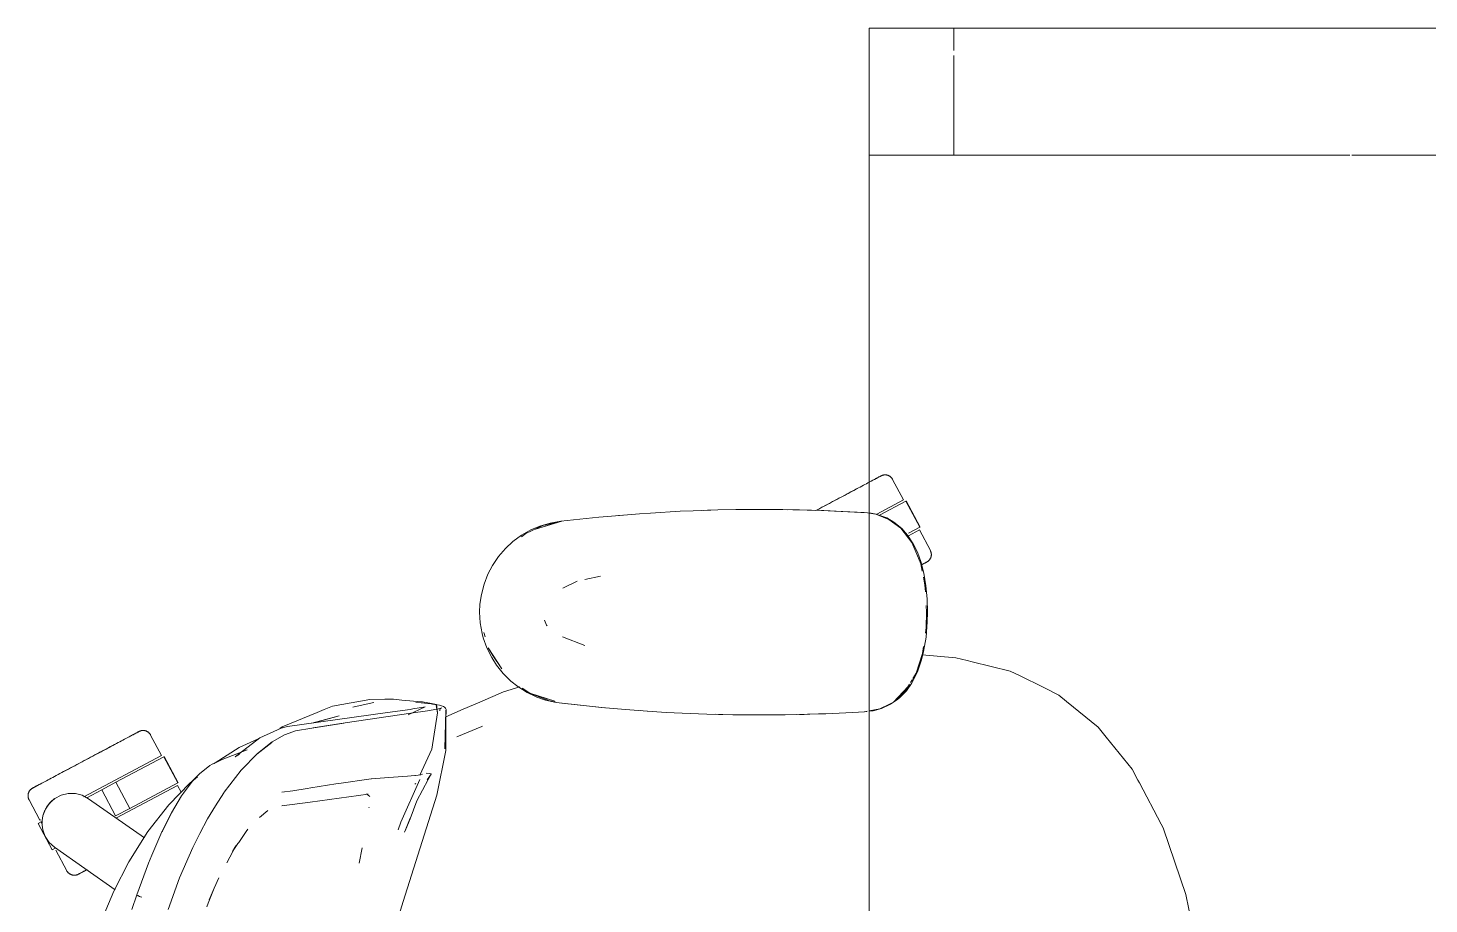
# Model space of a CAD drawing. Header units: millimetres. Extents: x 155927 to 317870, y -36033 to 97293.
# Drawn here: x 217498 to 218159, y 10570 to 10983 of the extents above; entities that cross this region are included whole.
import ezdxf

# ---------------------------------------------------------------- set-up
doc = ezdxf.new("R2010")
doc.units = ezdxf.units.MM
doc.header["$MEASUREMENT"] = 0
doc.layers.add('G-IMPT', color=8, linetype='CONTINUOUS', lineweight=9)
doc.layers.add('I-FURN', color=8, linetype='CONTINUOUS', lineweight=9)

msp = doc.modelspace()

# ---------------------------------------------------------------- linework, layer by layer
at = {"layer": 'G-IMPT'}
for p, q in [((217749.92, 10750.12), (217737.46, 10746.29)), ((217740.95, 10748.08), (217749.36, 10749.99)), ((217749.41, 10750.12), (217744.37, 10749.23)), ((217749.92, 10750.12), (217746.61, 10749.21)), ((217767.34, 10752.03), (217749.41, 10750.12)), ((217771.47, 10752.37), (217767.34, 10752.03)), ((217786.52, 10753.62), (217771.47, 10752.37)), ((217778.34, 10752.97), (217776.66, 10752.8)), ((217786.52, 10753.62), (217791.61, 10753.95)), ((217791.61, 10753.95), (217805.75, 10754.76)), ((217811.77, 10755.01), (217805.75, 10754.76)), ((217811.77, 10755.01), (217823.53, 10755.4)), ((217816.66, 10755.15), (217818.59, 10755.26)), ((217818.59, 10755.26), (217820.09, 10755.28)), ((217831.95, 10755.57), (217823.53, 10755.4)), ((217831.95, 10755.57), (217842.75, 10755.65)), ((217831.95, 10755.57), (217852.14, 10755.61)), ((217831.95, 10755.57), (217861.97, 10755.45)), ((217861.97, 10755.45), (217842.75, 10755.65)), ((217852.14, 10755.61), (217861.97, 10755.45)), ((217852.14, 10755.61), (217873.53, 10755.11)), ((217852.14, 10755.61), (217872.32, 10755.15)), ((217852.14, 10755.57), (217854.17, 10755.59)), ((217854.17, 10755.59), (217856.38, 10755.51)), ((217861.97, 10755.45), (217873.53, 10755.11)), ((217873.53, 10755.11), (217872.32, 10755.15)), ((217872.32, 10755.15), (217894.11, 10754.06)), ((217872.32, 10755.15), (217892.5, 10754.17)), ((217873.53, 10755.11), (217894.11, 10754.06)), ((217894.11, 10754.06), (217892.5, 10754.17)), ((217894.11, 10754.06), (217895.75, 10753.81)), ((217897.97, 10753.34), (217894.8, 10753.82)), ((217898.15, 10753.36), (217895.75, 10753.81)), ((217897.97, 10753.34), (217904.17, 10750.93)), ((217898.15, 10753.36), (217899.49, 10752.99)), ((217903.14, 10751.6), (217899.49, 10752.99)), ((217903.14, 10751.6), (217906.57, 10749.64)), ((217904.17, 10750.93), (217909.79, 10746.76)), ((217906.57, 10749.64), (217910.31, 10746.57)), ((217726.74, 10740.44), (217730.82, 10743.44)), ((217730.78, 10742.75), (217732.89, 10744.34)), ((217735.27, 10745.95), (217730.82, 10743.44)), ((217740.95, 10748.08), (217732.89, 10744.34)), ((217735.27, 10745.95), (217739.5, 10747.76)), ((217737.46, 10746.29), (217746.61, 10749.21)), ((217739.5, 10747.76), (217744.37, 10749.23)), ((217909.79, 10746.76), (217915.01, 10739.97)), ((217912.98, 10743.53), (217910.31, 10746.57)), ((217915.63, 10739.48), (217912.98, 10743.53)), ((217719.98, 10733.44), (217723.3, 10737.28)), ((217726.74, 10740.44), (217723.3, 10737.28)), ((217915.01, 10739.97), (217916.85, 10735.58)), ((217915.63, 10739.48), (217917.62, 10735.41)), ((217717.15, 10729.27), (217719.98, 10733.44)), ((217919.18, 10729.96), (217916.85, 10735.58)), ((217919.2, 10731.07), (217917.62, 10735.41)), ((217919.18, 10729.96), (217919.89, 10726.49)), ((217919.2, 10731.07), (217920.63, 10725.59)), ((217714.96, 10725.11), (217713.13, 10720.4)), ((217717.15, 10729.27), (217714.96, 10725.11)), ((217768.13, 10724.15), (217760.69, 10722.58)), ((217920.45, 10723.75), (217921.22, 10720)), ((217921.63, 10719.66), (217920.63, 10725.59)), ((217711.87, 10715.53), (217713.13, 10720.4)), ((217750.29, 10718.55), (217757.08, 10721.82)), ((217921.22, 10720), (217921.41, 10716.79)), ((217921.63, 10719.66), (217922.2, 10713.51)), ((217711.05, 10707.17), (217711.22, 10711.02)), ((217711.87, 10715.53), (217711.22, 10711.02)), ((217921.81, 10710.28), (217922, 10707.17)), ((217922.38, 10707.17), (217922.2, 10713.51)), ((217711.05, 10707.17), (217711.34, 10702.13)), ((217741.66, 10703.34), (217742.68, 10701.12)), ((217921.77, 10700.01), (217922, 10707.17)), ((217922.29, 10702.66), (217922.38, 10707.17)), ((217711.34, 10702.13), (217712.22, 10697.18)), ((217712.22, 10697.18), (217712.79, 10695.05)), ((217713.59, 10695.49), (217712.97, 10697.52)), ((217742.68, 10701.12), (217742.97, 10700.67)), ((217921.77, 10700.01), (217921.38, 10697.22)), ((217922.29, 10702.66), (217921.71, 10695.35)), ((217714.5, 10690.28), (217712.79, 10695.05)), ((217714.5, 10690.28), (217716.74, 10685.77)), ((217715.14, 10690.38), (217717.31, 10686.7)), ((217715.14, 10690.38), (217721.47, 10680.43)), ((217760.63, 10691.45), (217750.2, 10695.6)), ((217920.51, 10691.04), (217920.04, 10687.75)), ((217920.59, 10688.59), (217921.71, 10695.35)), ((217716.74, 10685.77), (217719, 10682.22)), ((217717.31, 10686.7), (217721.47, 10680.43)), ((217920.04, 10687.75), (217917.01, 10678.35)), ((217919.62, 10684.66), (217917.88, 10679.57)), ((217919.62, 10684.66), (217920.59, 10688.59)), ((217919.91, 10687.13), (217935.79, 10685.68)), ((217935.79, 10685.68), (217941.08, 10684.38)), ((217943.45, 10683.8), (217941.08, 10684.38)), ((217961.39, 10679.4), (217943.45, 10683.8)), ((217722.19, 10678.25), (217719, 10682.22)), ((217722.19, 10678.25), (217725.8, 10674.7)), ((217917.01, 10678.35), (217915.55, 10675.9)), ((217917.88, 10679.57), (217915.67, 10674.94)), ((217965.76, 10677.25), (217961.39, 10679.4)), ((217965.76, 10677.25), (217977.22, 10671.61)), ((217722.27, 10669.63), (217730.09, 10671.89)), ((217725.8, 10674.7), (217729.11, 10672.08)), ((217733.43, 10669.35), (217729.11, 10672.08)), ((217734.75, 10668.95), (217731.18, 10671.38)), ((217913.25, 10672.14), (217906.34, 10664.75)), ((217911.83, 10670.52), (217908.75, 10666.98)), ((217913.25, 10672.14), (217911.97, 10670.67)), ((217913.94, 10673.21), (217912.05, 10670.05)), ((217912.42, 10670.11), (217914.87, 10673.56)), ((217915.27, 10675.43), (217914.41, 10673.99)), ((217915.67, 10674.94), (217914.87, 10673.56)), ((217984.39, 10668.08), (217977.22, 10671.61)), ((217659.28, 10666.05), (217641.59, 10662.81)), ((217661.15, 10664.64), (217651.84, 10662.59)), ((217659.28, 10666.05), (217666.25, 10666.07)), ((217670.42, 10666.07), (217666.25, 10666.07)), ((217674.38, 10665.73), (217670.42, 10666.07)), ((217674.38, 10665.73), (217683.7, 10664.93)), ((217683.53, 10664.41), (217680.94, 10664.62)), ((217683.53, 10664.41), (217688.22, 10663.89)), ((217683.7, 10664.93), (217684.17, 10664.89)), ((217688.42, 10664.08), (217684.17, 10664.89)), ((217688.83, 10663.82), (217688.22, 10663.89)), ((217688.42, 10664.08), (217690.74, 10663.63)), ((217688.83, 10663.82), (217692.11, 10663.28)), ((217691.13, 10659.68), (217690.74, 10663.63)), ((217711.15, 10664.78), (217703.31, 10661.36)), ((217722.27, 10669.63), (217711.15, 10664.78)), ((217733.43, 10669.35), (217738.01, 10667.16)), ((217734.75, 10668.95), (217737.46, 10668.05)), ((217734.75, 10668.95), (217746.61, 10665.14)), ((217743.98, 10665.35), (217735.79, 10668.55)), ((217737.46, 10668.05), (217746.61, 10665.14)), ((217738.01, 10667.16), (217742.15, 10665.71)), ((217747.11, 10664.55), (217742.15, 10665.71)), ((217747.03, 10664.77), (217743.98, 10665.35)), ((217747.11, 10664.55), (217770.06, 10662.1)), ((217747.11, 10664.55), (217749.92, 10664.22)), ((217747.11, 10664.55), (217768.54, 10662.2)), ((217770.06, 10662.1), (217749.92, 10664.22)), ((217904.11, 10663.64), (217899.85, 10661.54)), ((217905.01, 10663.72), (217900.69, 10661.74)), ((217904.11, 10663.64), (217906.34, 10664.75)), ((217905.01, 10663.72), (217908.23, 10665.93)), ((217912.05, 10670.05), (217906.34, 10664.75)), ((217906.34, 10664.75), (217908.75, 10666.98)), ((217909.56, 10667.06), (217908.23, 10665.93)), ((217909.56, 10667.06), (217912.42, 10670.11)), ((217988.04, 10665.11), (217984.39, 10668.08)), ((217988.04, 10665.11), (218002.99, 10652.94)), ((217617.91, 10653.03), (217634.36, 10659.82)), ((217667.56, 10659.86), (217620.35, 10653.19)), ((217644.77, 10658.31), (217631.82, 10654.81)), ((217644.77, 10658.31), (217632.88, 10654.96)), ((217634.36, 10659.82), (217637.73, 10661.21)), ((217641.59, 10662.81), (217637.73, 10661.21)), ((217647.65, 10654.92), (217678.53, 10659.47)), ((217651.84, 10662.59), (217651.27, 10662.44)), ((217667.56, 10659.86), (217678.22, 10661.3)), ((217677.39, 10658.68), (217685.41, 10662.49)), ((217679.52, 10661.52), (217678.22, 10661.3)), ((217678.53, 10659.47), (217686.38, 10660.59)), ((217684.54, 10662.35), (217679.52, 10661.52)), ((217685.41, 10662.49), (217684.54, 10662.35)), ((217692.65, 10661.69), (217686.38, 10660.59)), ((217688.48, 10642.59), (217691.19, 10659.64)), ((217690.51, 10663.22), (217691.13, 10659.68)), ((217690.51, 10663.22), (217691.19, 10659.64)), ((217692.03, 10661.52), (217693.12, 10662.08)), ((217692.03, 10661.52), (217692.65, 10661.69)), ((217692.11, 10663.28), (217693.97, 10662.73)), ((217692.3, 10661.15), (217692.22, 10660.65)), ((217692.3, 10661.15), (217692.62, 10661.69)), ((217692.62, 10661.69), (217693.12, 10662.08)), ((217694.51, 10662.41), (217693.97, 10662.73)), ((217694.51, 10662.41), (217694.89, 10661.92)), ((217694.67, 10642.78), (217695.25, 10661.22)), ((217694.67, 10642.78), (217695.15, 10660.76)), ((217695.28, 10661.34), (217694.89, 10661.92)), ((217695.28, 10661.34), (217695.09, 10660.48)), ((217695.09, 10660.48), (217695.11, 10660.59)), ((217695.11, 10641.89), (217695.15, 10660.76)), ((217695.15, 10660.76), (217695.11, 10660.59)), ((217703.31, 10661.36), (217695.14, 10657.79)), ((217695.25, 10661.22), (217695.15, 10660.76)), ((217768.54, 10662.2), (217779.94, 10661.22)), ((217790.23, 10660.49), (217779.94, 10661.22)), ((217788.19, 10660.62), (217786.77, 10660.76)), ((217788.19, 10660.62), (217790.09, 10660.53)), ((217790.23, 10660.49), (217799.1, 10659.93)), ((217810.41, 10659.39), (217799.1, 10659.93)), ((217810.41, 10659.39), (217818.28, 10659.09)), ((217830.59, 10658.8), (217818.28, 10659.09)), ((217822.16, 10659.01), (217823.81, 10658.93)), ((217823.81, 10658.93), (217825.89, 10658.93)), ((217830.59, 10658.8), (217836.06, 10658.73)), ((217850.78, 10658.72), (217836.06, 10658.73)), ((217855.29, 10658.77), (217850.78, 10658.72)), ((217855.29, 10658.77), (217870.96, 10659.15)), ((217862.01, 10658.95), (217864.23, 10658.95)), ((217866.91, 10659.06), (217864.23, 10658.95)), ((217870.96, 10659.15), (217874.5, 10659.27)), ((217887.06, 10659.89), (217874.5, 10659.27)), ((217887.06, 10659.89), (217892.73, 10660.17)), ((217893.98, 10660.45), (217892.5, 10660.17)), ((217892.73, 10660.17), (217893.98, 10660.33)), ((217899.85, 10661.54), (217894.8, 10660.6)), ((217894.8, 10660.43), (217896.73, 10660.67)), ((217896.73, 10660.67), (217900.69, 10661.74)), ((217607.41, 10647.91), (217613.99, 10650.97)), ((217613.99, 10650.97), (217617.35, 10652.54)), ((217616.74, 10652.26), (217617.91, 10653.03)), ((217620.35, 10653.19), (217617.35, 10652.54)), ((217619.42, 10649.47), (217624.21, 10651.22)), ((217624.21, 10651.22), (217631.89, 10652.53)), ((217647.05, 10654.82), (217631.89, 10652.53)), ((217647.65, 10654.92), (217632.46, 10652.59)), ((217647.05, 10654.82), (217632.46, 10652.59)), ((217700.25, 10648.33), (217712.11, 10653.25)), ((217712.37, 10653.35), (217712.11, 10653.25)), ((218002.99, 10652.94), (218006.75, 10648.27)), ((217595.76, 10638.99), (217607.41, 10647.91)), ((217597.65, 10643.28), (217606.28, 10647.26)), ((217612.94, 10645.64), (217605.99, 10640.25)), ((217606.2, 10640.55), (217613.17, 10645.97)), ((217612.94, 10645.64), (217609.56, 10643.05)), ((217613.17, 10645.97), (217619, 10649.26)), ((217619.42, 10649.47), (217619, 10649.26)), ((218018.96, 10633.14), (218006.75, 10648.27)), ((217586.2, 10636.16), (217597.65, 10643.28)), ((217587.28, 10636.64), (217589.51, 10637.72)), ((217601.42, 10642.23), (217589.51, 10637.72)), ((217595.76, 10638.99), (217597.71, 10640.11)), ((217606.2, 10640.55), (217598.47, 10632.65)), ((217605.99, 10640.25), (217609.56, 10643.05)), ((217688.48, 10642.59), (217682.89, 10630.3)), ((217690.91, 10620.94), (217695.11, 10641.89)), ((217575.95, 10627.97), (217578.85, 10630.99)), ((217583.71, 10634.86), (217578.85, 10630.99)), ((217584.85, 10635.47), (217583.71, 10634.86)), ((217584.85, 10635.47), (217587.28, 10636.64)), ((217586.2, 10636.16), (217585.44, 10635.66)), ((217598.47, 10632.65), (217590.44, 10622.21)), ((217684.14, 10630.75), (217683.36, 10630.47)), ((217685.87, 10631.23), (217687.4, 10631.06)), ((217688.12, 10630.79), (217686.28, 10628.08)), ((217688.12, 10630.79), (217686.77, 10628.33)), ((217687.4, 10631.06), (217688.09, 10630.91)), ((217688.09, 10630.91), (217688.12, 10630.79)), ((217688.12, 10630.79), (217688.15, 10630.62)), ((218018.96, 10633.14), (218021.67, 10628.01)), ((217574.28, 10626.55), (217564.32, 10616.25)), ((217575.95, 10627.97), (217571.24, 10621.84)), ((217577.95, 10629.55), (217574.28, 10626.55)), ((217622.86, 10622.96), (217629.69, 10624.03)), ((217629.69, 10624.03), (217631.35, 10624.29)), ((217643.13, 10626.15), (217631.35, 10624.29)), ((217644.68, 10626.4), (217643.13, 10626.15)), ((217659.89, 10628.61), (217644.68, 10626.4)), ((217659.89, 10628.61), (217659.97, 10628.62)), ((217659.97, 10628.62), (217668.22, 10629.24)), ((217677.06, 10629.87), (217668.22, 10629.24)), ((217673.94, 10608.12), (217682.86, 10628.27)), ((217677.06, 10629.87), (217680.47, 10630.12)), ((217680.84, 10630.17), (217680.47, 10630.12)), ((217680.48, 10626.1), (217680.92, 10626.37)), ((217680.84, 10630.17), (217683.3, 10630.45)), ((217681.49, 10618.22), (217686.77, 10628.33)), ((217683.3, 10630.45), (217683.36, 10630.47)), ((218022.39, 10626.63), (218021.67, 10628.01)), ((218022.39, 10626.63), (218032.69, 10607.12)), ((217565.64, 10612.55), (217570.37, 10620.55)), ((217571.24, 10621.84), (217570.37, 10620.55)), ((217586.39, 10615.86), (217590.28, 10621.96)), ((217590.44, 10622.21), (217590.28, 10621.96)), ((217631.05, 10617.61), (217617.69, 10615.83)), ((217622.86, 10622.96), (217617.78, 10622.22)), ((217631.05, 10617.61), (217658.38, 10621.35)), ((217659.23, 10620.23), (217657.67, 10621.47)), ((217657.88, 10621.44), (217658.12, 10621.39)), ((217658.38, 10621.35), (217658.12, 10621.39)), ((217674.92, 10570.7), (217690.91, 10620.94)), ((217681.49, 10618.22), (217678.23, 10609.75)), ((217554.52, 10603.65), (217564.32, 10616.25)), ((217561.11, 10603.5), (217565.64, 10612.55)), ((217561.11, 10603.5), (217565.33, 10611.95)), ((217561.33, 10603.94), (217565.64, 10612.55)), ((217565.64, 10612.55), (217565.33, 10611.95)), ((217586.39, 10615.86), (217582.63, 10609.63)), ((217607.19, 10610.33), (217611.1, 10613.67)), ((217617.69, 10615.83), (217618.16, 10615.97)), ((217658.88, 10615.28), (217658.84, 10614.93)), ((217579.06, 10602.84), (217582.63, 10609.63)), ((217600.92, 10603.7), (217601.67, 10604.8)), ((217672.54, 10604.46), (217673.94, 10608.12)), ((217676.22, 10604.85), (217675.66, 10603.44)), ((217678.24, 10609.96), (217676.06, 10604.46)), ((217676.22, 10604.85), (217678.24, 10609.96)), ((217678.23, 10609.75), (217676.22, 10604.85)), ((218032.69, 10607.12), (218033.57, 10605.46)), ((218041.72, 10581.38), (218033.57, 10605.46)), ((217554.52, 10603.65), (217545.54, 10589.36)), ((217561.11, 10603.5), (217556.34, 10592.54)), ((217561.33, 10603.94), (217561.11, 10603.5)), ((217579.06, 10602.84), (217575.67, 10596.11)), ((217594.47, 10594.23), (217597.03, 10597.99)), ((217597.03, 10597.99), (217597.42, 10598.56)), ((217597.42, 10598.56), (217600.92, 10603.7)), ((217556.34, 10592.54), (217554.86, 10588.86)), ((217569.49, 10581.89), (217575.67, 10596.11)), ((217591.79, 10588.9), (217595.98, 10597)), ((217594.47, 10594.23), (217595.98, 10597)), ((217654.2, 10588.81), (217655.61, 10596.06)), ((217545.54, 10589.36), (217538.45, 10575.58)), ((217554.86, 10588.86), (217549.29, 10573.9)), ((217569.49, 10581.89), (217564.03, 10567.01)), ((217587.92, 10581.86), (217585.72, 10577.01)), ((218041.72, 10581.38), (218044.23, 10573.94)), ((217530.93, 10557.61), (217538.45, 10575.58)), ((217549.33, 10573.9), (217546.92, 10566.96)), ((217549.29, 10573.9), (217549.32, 10573.76)), ((217549.32, 10573.76), (217549.33, 10573.9)), ((217549.32, 10573.76), (217549.73, 10573.5)), ((217549.32, 10573.76), (217549.34, 10573.72)), ((217549.73, 10573.5), (217549.34, 10573.72)), ((217550.56, 10573.11), (217549.73, 10573.5)), ((217549.91, 10573.39), (217549.73, 10573.5)), ((217550.56, 10573.11), (217549.91, 10573.39)), ((217550.56, 10573.11), (217551.61, 10572.69)), ((217550.56, 10573.11), (217551.02, 10572.91)), ((217551.61, 10572.69), (217551.02, 10572.91)), ((217585.72, 10577.01), (217583, 10569.93)), ((217585.72, 10577.01), (217583.41, 10571.56)), ((218047.1, 10560.12), (218044.23, 10573.94)), ((217582.33, 10568.2), (217583, 10569.93)), ((217674.92, 10570.7), (217665.74, 10540.72))]:
    msp.add_line(p, q, dxfattribs=at)
at = {"layer": 'I-FURN'}
for p, q in [((217894.8, 10982.71), (218694.8, 10982.71)), ((217934.8, 10982.71), (217894.8, 10982.71)), ((217894.8, 10982.71), (217894.8, 10922.71)), ((217894.8, 10922.71), (217894.8, 10982.71)), ((218694.8, 10982.71), (217894.8, 10982.71)), ((217894.8, 10982.71), (217894.8, 9382.71)), ((217894.8, 9382.71), (217894.8, 10982.71)), ((217894.8, 10982.71), (218694.8, 10982.71)), ((218654.8, 10982.71), (217934.8, 10982.71)), ((217934.8, 10982.71), (217934.8, 10972.13)), ((217934.8, 10982.71), (217934.8, 10972.13)), ((217934.8, 10969.81), (217934.8, 10922.71)), ((217934.8, 10969.81), (217934.8, 10922.71)), ((217894.8, 10922.71), (217934.8, 10922.71)), ((218121.66, 10922.71), (217894.8, 10922.71)), ((217934.8, 10922.71), (218121.66, 10922.71)), ((218122.61, 10922.71), (218654.8, 10922.71)), ((218329.8, 10922.71), (218122.61, 10922.71)), ((217896.65, 10769.43), (217896.1, 10769.13)), ((217896.35, 10769.27), (217896.89, 10769.56)), ((217897.16, 10769.7), (217896.65, 10769.43)), ((217896.89, 10769.56), (217897.39, 10769.82)), ((217897.65, 10769.96), (217897.16, 10769.7)), ((217897.39, 10769.82), (217897.86, 10770.07)), ((217898.09, 10770.2), (217897.65, 10769.96)), ((217897.86, 10770.07), (217898.29, 10770.3)), ((217898.5, 10770.41), (217898.09, 10770.2)), ((217898.29, 10770.3), (217898.68, 10770.51)), ((217898.88, 10770.61), (217898.5, 10770.41)), ((217898.68, 10770.51), (217899.03, 10770.7)), ((217899.21, 10770.79), (217898.88, 10770.61)), ((217899.03, 10770.7), (217899.35, 10770.87)), ((217899.51, 10770.95), (217899.21, 10770.79)), ((217899.35, 10770.87), (217899.63, 10771.01)), ((217899.77, 10771.09), (217899.51, 10770.95)), ((217899.63, 10771.01), (217899.87, 10771.14)), ((217899.99, 10771.2), (217899.77, 10771.09)), ((217899.87, 10771.14), (217900.07, 10771.25)), ((217900.17, 10771.3), (217899.99, 10771.2)), ((217900.07, 10771.25), (217900.24, 10771.34)), ((217900.31, 10771.37), (217900.17, 10771.3)), ((217900.24, 10771.34), (217900.36, 10771.4)), ((217900.41, 10771.43), (217900.31, 10771.37)), ((217900.36, 10771.4), (217900.44, 10771.44)), ((217900.47, 10771.46), (217900.41, 10771.43)), ((217900.44, 10771.44), (217900.48, 10771.47)), ((217900.49, 10771.47), (217900.47, 10771.46)), ((217900.48, 10771.47), (217900.49, 10771.47)), ((217900.49, 10771.47), (217900.63, 10771.54)), ((217900.63, 10771.54), (217900.78, 10771.61)), ((217900.78, 10771.61), (217900.93, 10771.67)), ((217900.93, 10771.67), (217901.08, 10771.72)), ((217901.08, 10771.72), (217901.23, 10771.77)), ((217901.23, 10771.77), (217901.39, 10771.82)), ((217901.39, 10771.82), (217901.54, 10771.85)), ((217901.54, 10771.85), (217901.7, 10771.88)), ((217901.7, 10771.88), (217901.86, 10771.91)), ((217901.86, 10771.91), (217902.02, 10771.92)), ((217902.02, 10771.92), (217902.18, 10771.94)), ((217902.18, 10771.94), (217902.34, 10771.94)), ((217902.34, 10771.94), (217902.5, 10771.94)), ((217902.5, 10771.94), (217902.67, 10771.93)), ((217902.67, 10771.93), (217902.83, 10771.92)), ((217902.83, 10771.92), (217902.99, 10771.89)), ((217902.99, 10771.89), (217903.15, 10771.87)), ((217903.15, 10771.87), (217903.3, 10771.83)), ((217903.3, 10771.83), (217903.46, 10771.79)), ((217903.46, 10771.79), (217903.61, 10771.75)), ((217903.61, 10771.75), (217903.77, 10771.69)), ((217903.77, 10771.69), (217903.92, 10771.64)), ((217903.92, 10771.64), (217904.06, 10771.57)), ((217904.06, 10771.57), (217904.21, 10771.5)), ((217904.21, 10771.5), (217904.35, 10771.43)), ((217904.35, 10771.43), (217904.49, 10771.34)), ((217904.49, 10771.34), (217904.63, 10771.26)), ((217904.63, 10771.26), (217904.76, 10771.16)), ((217904.76, 10771.16), (217904.89, 10771.07)), ((217904.89, 10771.07), (217905.01, 10770.96)), ((217905.01, 10770.96), (217905.13, 10770.86)), ((217905.13, 10770.86), (217905.25, 10770.74)), ((217905.25, 10770.74), (217905.36, 10770.63)), ((217905.36, 10770.63), (217905.46, 10770.51)), ((217905.46, 10770.51), (217905.56, 10770.38)), ((217905.56, 10770.38), (217905.66, 10770.25)), ((217905.66, 10770.25), (217905.75, 10770.12)), ((217905.75, 10770.12), (217905.84, 10769.98)), ((217905.84, 10769.98), (217905.92, 10769.84)), ((217905.92, 10769.84), (217905.94, 10769.8)), ((217911.09, 10760.12), (217905.94, 10769.8)), ((217884.46, 10762.95), (217883.51, 10762.44)), ((217883.95, 10762.68), (217884.89, 10763.17)), ((217885.39, 10763.44), (217884.46, 10762.95)), ((217884.89, 10763.17), (217885.81, 10763.67)), ((217886.3, 10763.93), (217885.39, 10763.44)), ((217885.81, 10763.67), (217886.72, 10764.15)), ((217887.2, 10764.4), (217886.3, 10763.93)), ((217886.72, 10764.15), (217887.6, 10764.62)), ((217888.07, 10764.87), (217887.2, 10764.4)), ((217887.6, 10764.62), (217888.47, 10765.08)), ((217888.93, 10765.32), (217888.07, 10764.87)), ((217888.47, 10765.08), (217889.32, 10765.53)), ((217889.77, 10765.77), (217888.93, 10765.32)), ((217890.58, 10766.2), (217889.77, 10765.77)), ((217891.37, 10766.62), (217890.58, 10766.2)), ((217892.13, 10767.02), (217891.37, 10766.62)), ((217892.86, 10767.42), (217892.13, 10767.02)), ((217893.57, 10767.79), (217892.86, 10767.42)), ((217894.25, 10768.15), (217893.57, 10767.79)), ((217894.9, 10768.5), (217894.25, 10768.15)), ((217895.51, 10768.82), (217894.9, 10768.5)), ((217896.1, 10769.13), (217895.51, 10768.82)), ((217895.78, 10768.97), (217896.35, 10769.27)), ((217871.61, 10756.12), (217870.62, 10755.59)), ((217871.08, 10755.83), (217872.07, 10756.36)), ((217872.61, 10756.65), (217871.61, 10756.12)), ((217872.07, 10756.36), (217873.07, 10756.89)), ((217873.61, 10757.18), (217872.61, 10756.65)), ((217873.07, 10756.89), (217874.07, 10757.42)), ((217874.62, 10757.71), (217873.61, 10757.18)), ((217874.07, 10757.42), (217875.08, 10757.96)), ((217875.62, 10758.25), (217874.62, 10757.71)), ((217875.08, 10757.96), (217876.08, 10758.49)), ((217876.63, 10758.78), (217875.62, 10758.25)), ((217876.08, 10758.49), (217877.09, 10759.03)), ((217877.63, 10759.31), (217876.63, 10758.78)), ((217877.09, 10759.03), (217878.09, 10759.56)), ((217878.63, 10759.85), (217877.63, 10759.31)), ((217878.09, 10759.56), (217879.09, 10760.09)), ((217879.62, 10760.37), (217878.63, 10759.85)), ((217879.09, 10760.09), (217880.08, 10760.62)), ((217880.61, 10760.9), (217879.62, 10760.37)), ((217880.08, 10760.62), (217881.06, 10761.14)), ((217881.59, 10761.42), (217880.61, 10760.9)), ((217881.06, 10761.14), (217882.04, 10761.66)), ((217882.56, 10761.94), (217881.59, 10761.42)), ((217882.04, 10761.66), (217883, 10762.17)), ((217883.51, 10762.44), (217882.56, 10761.94)), ((217883, 10762.17), (217883.95, 10762.68)), ((217911.09, 10760.12), (217898.42, 10753.38)), ((217899.7, 10752.93), (217912.21, 10759.58)), ((217912.21, 10759.58), (217918.78, 10747.22)), ((217918.95, 10747.31), (217912.38, 10759.67)), ((217870.62, 10755.59), (217869.64, 10755.07)), ((217870.09, 10755.31), (217871.08, 10755.83)), ((217918.6, 10745.99), (217913.41, 10743.23)), ((217918.78, 10747.22), (217913.49, 10744.41)), ((217923.75, 10736.3), (217918.6, 10745.99)), ((217923.75, 10736.3), (217923.82, 10736.16)), ((217919.45, 10729.45), (217919.88, 10729.68)), ((217920.1, 10729.8), (217919.69, 10729.58)), ((217919.88, 10729.68), (217920.27, 10729.89)), ((217920.47, 10730), (217920.1, 10729.8)), ((217920.27, 10729.89), (217920.63, 10730.08)), ((217920.81, 10730.17), (217920.47, 10730)), ((217920.63, 10730.08), (217920.95, 10730.25)), ((217921.1, 10730.33), (217920.81, 10730.17)), ((217920.95, 10730.25), (217921.23, 10730.4)), ((217921.36, 10730.47), (217921.1, 10730.33)), ((217921.23, 10730.4), (217921.47, 10730.53)), ((217921.58, 10730.59), (217921.36, 10730.47)), ((217921.47, 10730.53), (217921.67, 10730.63)), ((217921.76, 10730.68), (217921.58, 10730.59)), ((217921.67, 10730.63), (217921.83, 10730.72)), ((217921.9, 10730.76), (217921.76, 10730.68)), ((217921.83, 10730.72), (217921.95, 10730.78)), ((217922, 10730.81), (217921.9, 10730.76)), ((217921.95, 10730.78), (217922.03, 10730.83)), ((217922.06, 10730.84), (217922, 10730.81)), ((217922.03, 10730.83), (217922.08, 10730.85)), ((217922.08, 10730.85), (217922.06, 10730.84)), ((217922.12, 10730.87), (217922.08, 10730.85)), ((217922.08, 10730.85), (217922.08, 10730.85)), ((217922.26, 10730.95), (217922.12, 10730.87)), ((217922.4, 10731.04), (217922.26, 10730.95)), ((217922.53, 10731.13), (217922.4, 10731.04)), ((217922.66, 10731.23), (217922.53, 10731.13)), ((217922.79, 10731.33), (217922.66, 10731.23)), ((217922.91, 10731.43), (217922.79, 10731.33)), ((217923.02, 10731.55), (217922.91, 10731.43)), ((217923.14, 10731.66), (217923.02, 10731.55)), ((217923.24, 10731.78), (217923.14, 10731.66)), ((217923.35, 10731.9), (217923.24, 10731.78)), ((217923.44, 10732.03), (217923.35, 10731.9)), ((217923.54, 10732.17), (217923.44, 10732.03)), ((217923.62, 10732.3), (217923.54, 10732.17)), ((217923.71, 10732.44), (217923.62, 10732.3)), ((217923.78, 10732.58), (217923.71, 10732.44)), ((217923.85, 10732.73), (217923.78, 10732.58)), ((217923.82, 10736.16), (217923.89, 10736.01)), ((217923.92, 10732.87), (217923.85, 10732.73)), ((217923.89, 10736.01), (217923.95, 10735.86)), ((217923.97, 10733.02), (217923.92, 10732.87)), ((217923.95, 10735.86), (217924, 10735.71)), ((217924.03, 10733.18), (217923.97, 10733.02)), ((217924, 10735.71), (217924.05, 10735.56)), ((217924.07, 10733.33), (217924.03, 10733.18)), ((217924.05, 10735.56), (217924.1, 10735.4)), ((217924.11, 10733.49), (217924.07, 10733.33)), ((217924.1, 10735.4), (217924.13, 10735.25)), ((217924.15, 10733.65), (217924.11, 10733.49)), ((217924.13, 10735.25), (217924.16, 10735.09)), ((217924.17, 10733.8), (217924.15, 10733.65)), ((217924.16, 10735.09), (217924.19, 10734.93)), ((217924.2, 10733.96), (217924.17, 10733.8)), ((217924.19, 10734.93), (217924.2, 10734.77)), ((217924.2, 10734.77), (217924.22, 10734.61)), ((217924.21, 10734.12), (217924.2, 10733.96)), ((217924.22, 10734.29), (217924.21, 10734.12)), ((217924.22, 10734.61), (217924.22, 10734.45)), ((217924.22, 10734.45), (217924.22, 10734.29)), ((217549.38, 10650.39), (217549.08, 10650.23)), ((217549.22, 10650.31), (217549.5, 10650.45)), ((217549.64, 10650.53), (217549.38, 10650.39)), ((217549.5, 10650.45), (217549.74, 10650.58)), ((217549.86, 10650.64), (217549.64, 10650.53)), ((217549.74, 10650.58), (217549.94, 10650.69)), ((217550.04, 10650.74), (217549.86, 10650.64)), ((217549.94, 10650.69), (217550.11, 10650.78)), ((217550.18, 10650.81), (217550.04, 10650.74)), ((217550.11, 10650.78), (217550.23, 10650.84)), ((217550.28, 10650.87), (217550.18, 10650.81)), ((217550.23, 10650.84), (217550.31, 10650.88)), ((217550.34, 10650.9), (217550.28, 10650.87)), ((217550.31, 10650.88), (217550.35, 10650.91)), ((217550.36, 10650.91), (217550.34, 10650.9)), ((217550.35, 10650.91), (217550.36, 10650.91)), ((217550.36, 10650.91), (217550.5, 10650.98)), ((217550.5, 10650.98), (217550.65, 10651.05)), ((217550.65, 10651.05), (217550.8, 10651.11)), ((217550.8, 10651.11), (217550.95, 10651.17)), ((217550.95, 10651.17), (217551.1, 10651.21)), ((217551.1, 10651.21), (217551.26, 10651.26)), ((217551.26, 10651.26), (217551.41, 10651.29)), ((217551.41, 10651.29), (217551.57, 10651.32)), ((217551.57, 10651.32), (217551.73, 10651.35)), ((217551.73, 10651.35), (217551.89, 10651.37)), ((217551.89, 10651.37), (217552.05, 10651.38)), ((217552.05, 10651.38), (217552.21, 10651.38)), ((217552.21, 10651.38), (217552.37, 10651.38)), ((217552.37, 10651.38), (217552.54, 10651.37)), ((217552.54, 10651.37), (217552.7, 10651.36)), ((217552.7, 10651.36), (217552.86, 10651.34)), ((217552.86, 10651.34), (217553.02, 10651.31)), ((217553.02, 10651.31), (217553.17, 10651.27)), ((217553.17, 10651.27), (217553.33, 10651.23)), ((217553.33, 10651.23), (217553.48, 10651.19)), ((217553.48, 10651.19), (217553.64, 10651.13)), ((217553.64, 10651.13), (217553.79, 10651.08)), ((217553.79, 10651.08), (217553.93, 10651.01)), ((217553.93, 10651.01), (217554.08, 10650.94)), ((217554.08, 10650.94), (217554.22, 10650.87)), ((217554.22, 10650.87), (217554.36, 10650.78)), ((217554.36, 10650.78), (217554.5, 10650.7)), ((217554.5, 10650.7), (217554.63, 10650.6)), ((217554.63, 10650.6), (217554.76, 10650.51)), ((217554.76, 10650.51), (217554.88, 10650.4)), ((217554.88, 10650.4), (217555, 10650.3)), ((217537.07, 10643.84), (217536.17, 10643.37)), ((217536.59, 10643.59), (217537.47, 10644.06)), ((217537.94, 10644.31), (217537.07, 10643.84)), ((217537.47, 10644.06), (217538.34, 10644.52)), ((217538.8, 10644.77), (217537.94, 10644.31)), ((217538.34, 10644.52), (217539.19, 10644.97)), ((217539.64, 10645.21), (217538.8, 10644.77)), ((217540.45, 10645.64), (217539.64, 10645.21)), ((217541.24, 10646.06), (217540.45, 10645.64)), ((217542, 10646.46), (217541.24, 10646.06)), ((217542.73, 10646.86), (217542, 10646.46)), ((217543.44, 10647.23), (217542.73, 10646.86)), ((217544.12, 10647.59), (217543.44, 10647.23)), ((217544.77, 10647.94), (217544.12, 10647.59)), ((217545.38, 10648.26), (217544.77, 10647.94)), ((217545.97, 10648.57), (217545.38, 10648.26)), ((217545.65, 10648.41), (217546.22, 10648.71)), ((217546.52, 10648.87), (217545.97, 10648.57)), ((217546.22, 10648.71), (217546.76, 10649)), ((217547.03, 10649.14), (217546.52, 10648.87)), ((217546.76, 10649), (217547.26, 10649.26)), ((217547.52, 10649.4), (217547.03, 10649.14)), ((217547.26, 10649.26), (217547.73, 10649.51)), ((217547.96, 10649.64), (217547.52, 10649.4)), ((217547.73, 10649.51), (217548.16, 10649.74)), ((217548.37, 10649.85), (217547.96, 10649.64)), ((217548.16, 10649.74), (217548.55, 10649.95)), ((217548.75, 10650.05), (217548.37, 10649.85)), ((217548.55, 10649.95), (217548.9, 10650.14)), ((217549.08, 10650.23), (217548.75, 10650.05)), ((217548.9, 10650.14), (217549.22, 10650.31)), ((217555, 10650.3), (217555.12, 10650.18)), ((217555.12, 10650.18), (217555.23, 10650.07)), ((217555.23, 10650.07), (217555.33, 10649.95)), ((217555.33, 10649.95), (217555.43, 10649.82)), ((217555.43, 10649.82), (217555.53, 10649.69)), ((217555.53, 10649.69), (217555.62, 10649.56)), ((217555.62, 10649.56), (217555.71, 10649.42)), ((217555.71, 10649.42), (217555.79, 10649.28)), ((217555.79, 10649.28), (217555.81, 10649.24)), ((217560.96, 10639.56), (217555.81, 10649.24)), ((217524.49, 10637.15), (217523.48, 10636.62)), ((217523.94, 10636.87), (217524.95, 10637.4)), ((217560.96, 10639.56), (217524.35, 10620.09)), ((217525.49, 10637.69), (217524.49, 10637.15)), ((217524.95, 10637.4), (217525.95, 10637.93)), ((217526.5, 10638.22), (217525.49, 10637.69)), ((217525.95, 10637.93), (217526.96, 10638.47)), ((217527.5, 10638.76), (217526.5, 10638.22)), ((217526.96, 10638.47), (217527.96, 10639)), ((217528.5, 10639.29), (217527.5, 10638.76)), ((217527.96, 10639), (217528.96, 10639.53)), ((217529.49, 10639.82), (217528.5, 10639.29)), ((217528.96, 10639.53), (217529.95, 10640.06)), ((217530.48, 10640.34), (217529.49, 10639.82)), ((217529.95, 10640.06), (217530.93, 10640.58)), ((217531.46, 10640.86), (217530.48, 10640.34)), ((217530.93, 10640.58), (217531.91, 10641.1)), ((217532.43, 10641.38), (217531.46, 10640.86)), ((217531.91, 10641.1), (217532.87, 10641.61)), ((217533.38, 10641.88), (217532.43, 10641.38)), ((217532.87, 10641.61), (217533.82, 10642.12)), ((217534.33, 10642.39), (217533.38, 10641.88)), ((217533.82, 10642.12), (217534.76, 10642.62)), ((217535.26, 10642.88), (217534.33, 10642.39)), ((217534.76, 10642.62), (217535.68, 10643.11)), ((217536.17, 10643.37), (217535.26, 10642.88)), ((217535.68, 10643.11), (217536.59, 10643.59)), ((217539.37, 10626.95), (217562.08, 10639.02)), ((217562.08, 10639.02), (217568.65, 10626.66)), ((217568.82, 10626.75), (217562.25, 10639.11)), ((217512.1, 10630.57), (217511.25, 10630.12)), ((217512.97, 10631.03), (217512.1, 10630.57)), ((217513.85, 10631.5), (217512.97, 10631.03)), ((217514.76, 10631.98), (217513.85, 10631.5)), ((217514.27, 10631.72), (217515.18, 10632.21)), ((217515.68, 10632.47), (217514.76, 10631.98)), ((217515.18, 10632.21), (217516.11, 10632.7)), ((217516.62, 10632.97), (217515.68, 10632.47)), ((217516.11, 10632.7), (217517.05, 10633.2)), ((217517.57, 10633.48), (217516.62, 10632.97)), ((217517.05, 10633.2), (217518.01, 10633.71)), ((217518.53, 10633.99), (217517.57, 10633.48)), ((217518.01, 10633.71), (217518.98, 10634.23)), ((217519.51, 10634.51), (217518.53, 10633.99)), ((217518.98, 10634.23), (217519.96, 10634.75)), ((217520.49, 10635.03), (217519.51, 10634.51)), ((217519.96, 10634.75), (217520.95, 10635.27)), ((217521.48, 10635.56), (217520.49, 10635.03)), ((217520.95, 10635.27), (217521.94, 10635.8)), ((217522.48, 10636.09), (217521.48, 10635.56)), ((217521.94, 10635.8), (217522.94, 10636.33)), ((217523.48, 10636.62), (217522.48, 10636.09)), ((217522.94, 10636.33), (217523.94, 10636.87)), ((217499.5, 10623.8), (217499.63, 10623.9)), ((217499.63, 10623.9), (217499.77, 10623.99)), ((217499.77, 10623.99), (217499.9, 10624.08)), ((217499.9, 10624.08), (217500.04, 10624.16)), ((217500.04, 10624.16), (217500.08, 10624.18)), ((217500.08, 10624.18), (217500.1, 10624.19)), ((217500.09, 10624.18), (217500.08, 10624.18)), ((217500.13, 10624.2), (217500.09, 10624.18)), ((217500.1, 10624.19), (217500.16, 10624.22)), ((217500.21, 10624.25), (217500.13, 10624.2)), ((217500.16, 10624.22), (217500.26, 10624.27)), ((217500.33, 10624.31), (217500.21, 10624.25)), ((217500.26, 10624.27), (217500.4, 10624.35)), ((217500.5, 10624.4), (217500.33, 10624.31)), ((217500.4, 10624.35), (217500.58, 10624.44)), ((217500.7, 10624.5), (217500.5, 10624.4)), ((217500.58, 10624.44), (217500.8, 10624.56)), ((217500.94, 10624.63), (217500.7, 10624.5)), ((217500.8, 10624.56), (217501.06, 10624.7)), ((217501.22, 10624.78), (217500.94, 10624.63)), ((217501.06, 10624.7), (217501.36, 10624.86)), ((217501.53, 10624.95), (217501.22, 10624.78)), ((217501.36, 10624.86), (217501.69, 10625.03)), ((217501.89, 10625.14), (217501.53, 10624.95)), ((217501.69, 10625.03), (217502.07, 10625.23)), ((217502.28, 10625.35), (217501.89, 10625.14)), ((217502.07, 10625.23), (217502.48, 10625.45)), ((217502.71, 10625.58), (217502.28, 10625.35)), ((217502.48, 10625.45), (217502.92, 10625.69)), ((217503.18, 10625.82), (217502.71, 10625.58)), ((217502.92, 10625.69), (217503.4, 10625.94)), ((217503.68, 10626.09), (217503.18, 10625.82)), ((217503.4, 10625.94), (217503.92, 10626.22)), ((217504.22, 10626.38), (217503.68, 10626.09)), ((217503.92, 10626.22), (217504.47, 10626.51)), ((217504.78, 10626.68), (217504.22, 10626.38)), ((217504.47, 10626.51), (217505.06, 10626.82)), ((217505.39, 10627), (217504.78, 10626.68)), ((217506.02, 10627.33), (217505.39, 10627)), ((217506.68, 10627.69), (217506.02, 10627.33)), ((217507.38, 10628.06), (217506.68, 10627.69)), ((217508.1, 10628.44), (217507.38, 10628.06)), ((217508.85, 10628.84), (217508.1, 10628.44)), ((217509.63, 10629.25), (217508.85, 10628.84)), ((217510.43, 10629.68), (217509.63, 10629.25)), ((217511.25, 10630.12), (217510.43, 10629.68)), ((217532.73, 10623.42), (217539.37, 10626.95)), ((217539.37, 10626.95), (217545.94, 10614.59)), ((217568.47, 10625.43), (217539.77, 10610.17)), ((217568.65, 10626.66), (217545.94, 10614.59)), ((217570.15, 10622.27), (217568.47, 10625.43)), ((217497.94, 10620.58), (217497.95, 10620.75)), ((217497.95, 10620.42), (217497.94, 10620.58)), ((217497.95, 10620.91), (217497.97, 10621.07)), ((217497.95, 10620.75), (217497.95, 10620.91)), ((217497.96, 10620.26), (217497.95, 10620.42)), ((217497.98, 10620.1), (217497.96, 10620.26)), ((217497.97, 10621.07), (217497.99, 10621.23)), ((217498, 10619.94), (217497.98, 10620.1)), ((217497.99, 10621.23), (217498.02, 10621.39)), ((217498.03, 10619.78), (217498, 10619.94)), ((217498.02, 10621.39), (217498.05, 10621.54)), ((217498.07, 10619.63), (217498.03, 10619.78)), ((217498.05, 10621.54), (217498.09, 10621.7)), ((217498.11, 10619.47), (217498.07, 10619.63)), ((217498.09, 10621.7), (217498.14, 10621.85)), ((217498.16, 10619.32), (217498.11, 10619.47)), ((217498.14, 10621.85), (217498.19, 10622.01)), ((217498.21, 10619.17), (217498.16, 10619.32)), ((217498.19, 10622.01), (217498.25, 10622.16)), ((217498.28, 10619.02), (217498.21, 10619.17)), ((217498.25, 10622.16), (217498.31, 10622.3)), ((217498.34, 10618.87), (217498.28, 10619.02)), ((217498.31, 10622.3), (217498.38, 10622.45)), ((217498.42, 10618.73), (217498.34, 10618.87)), ((217498.38, 10622.45), (217498.46, 10622.59)), ((217498.42, 10618.73), (217503.57, 10609.04)), ((217498.46, 10622.59), (217498.54, 10622.73)), ((217498.54, 10622.73), (217498.63, 10622.87)), ((217498.63, 10622.87), (217498.72, 10623)), ((217498.72, 10623), (217498.82, 10623.13)), ((217498.82, 10623.13), (217498.92, 10623.25)), ((217498.92, 10623.25), (217499.03, 10623.37)), ((217499.03, 10623.37), (217499.14, 10623.49)), ((217499.14, 10623.49), (217499.26, 10623.6)), ((217499.26, 10623.6), (217499.38, 10623.7)), ((217499.38, 10623.7), (217499.5, 10623.8)), ((217508.94, 10617.95), (217506.64, 10615.17)), ((217508.1, 10617.09), (217510.64, 10619.31)), ((217510.36, 10619.1), (217508.94, 10617.95)), ((217510.64, 10619.31), (217513.64, 10620.86)), ((217513.64, 10620.86), (217516.92, 10621.64)), ((217516.92, 10621.64), (217520.29, 10621.62)), ((217520.29, 10621.62), (217523.56, 10620.79)), ((217523.56, 10620.79), (217526.54, 10619.2)), ((217525.67, 10619.66), (217532.73, 10623.42)), ((217526.54, 10619.2), (217552.97, 10600.69)), ((217532.73, 10623.42), (217539.3, 10611.06)), ((217504.52, 10607.83), (217504.95, 10611.18)), ((217504.95, 10611.18), (217506.17, 10614.32)), ((217506.17, 10614.32), (217508.1, 10617.09)), ((217545.94, 10614.59), (217539.3, 10611.06)), ((217502.76, 10607.48), (217504.15, 10608.22)), ((217502.76, 10607.48), (217509.33, 10595.12)), ((217503.94, 10609.24), (217503.57, 10609.04)), ((217504.15, 10608.22), (217504.06, 10608.17)), ((217504.55, 10607.46), (217504.15, 10608.22)), ((217504.9, 10604.48), (217504.52, 10607.83)), ((217506.08, 10601.32), (217504.9, 10604.48)), ((217507.98, 10598.53), (217506.08, 10601.32)), ((217510.49, 10596.28), (217507.98, 10598.53)), ((217510.72, 10595.86), (217509.33, 10595.12)), ((217539.08, 10576.26), (217510.49, 10596.28)), ((217510.64, 10595.81), (217510.72, 10595.86)), ((217511.08, 10594.91), (217516.23, 10585.23)), ((217516.25, 10585.19), (217516.23, 10585.23)), ((217516.33, 10585.05), (217516.25, 10585.19)), ((217516.41, 10584.91), (217516.33, 10585.05)), ((217516.5, 10584.78), (217516.41, 10584.91)), ((217516.6, 10584.65), (217516.5, 10584.78)), ((217516.7, 10584.53), (217516.6, 10584.65)), ((217516.81, 10584.4), (217516.7, 10584.53)), ((217516.92, 10584.29), (217516.81, 10584.4)), ((217517.03, 10584.18), (217516.92, 10584.29)), ((217522.66, 10584.08), (217522.95, 10584.24)), ((217523.13, 10584.33), (217522.81, 10584.17)), ((217522.95, 10584.24), (217523.29, 10584.42)), ((217523.49, 10584.52), (217523.13, 10584.33)), ((217523.29, 10584.42), (217523.66, 10584.62)), ((217523.88, 10584.73), (217523.49, 10584.52)), ((217523.66, 10584.62), (217524.07, 10584.84)), ((217524.31, 10584.96), (217523.88, 10584.73)), ((217524.07, 10584.84), (217524.52, 10585.07)), ((217524.77, 10585.21), (217524.31, 10584.96)), ((217524.52, 10585.07), (217525, 10585.33)), ((217525.28, 10585.48), (217524.77, 10585.21)), ((217525, 10585.33), (217525.52, 10585.6)), ((217525.81, 10585.76), (217525.28, 10585.48)), ((217517.15, 10584.07), (217517.03, 10584.18)), ((217517.28, 10583.97), (217517.15, 10584.07)), ((217517.41, 10583.87), (217517.28, 10583.97)), ((217517.54, 10583.77), (217517.41, 10583.87)), ((217517.67, 10583.69), (217517.54, 10583.77)), ((217517.81, 10583.61), (217517.67, 10583.69)), ((217517.96, 10583.53), (217517.81, 10583.61)), ((217518.1, 10583.46), (217517.96, 10583.53)), ((217518.25, 10583.4), (217518.1, 10583.46)), ((217518.4, 10583.34), (217518.25, 10583.4)), ((217518.55, 10583.28), (217518.4, 10583.34)), ((217518.71, 10583.24), (217518.55, 10583.28)), ((217518.86, 10583.2), (217518.71, 10583.24)), ((217519.02, 10583.16), (217518.86, 10583.2)), ((217519.18, 10583.14), (217519.02, 10583.16)), ((217519.34, 10583.12), (217519.18, 10583.14)), ((217519.5, 10583.1), (217519.34, 10583.12)), ((217519.66, 10583.09), (217519.5, 10583.1)), ((217519.82, 10583.09), (217519.66, 10583.09)), ((217519.98, 10583.1), (217519.82, 10583.09)), ((217520.14, 10583.11), (217519.98, 10583.1)), ((217520.3, 10583.12), (217520.14, 10583.11)), ((217520.46, 10583.15), (217520.3, 10583.12)), ((217520.62, 10583.18), (217520.46, 10583.15)), ((217520.78, 10583.21), (217520.62, 10583.18)), ((217520.93, 10583.26), (217520.78, 10583.21)), ((217521.09, 10583.31), (217520.93, 10583.26)), ((217521.24, 10583.36), (217521.09, 10583.31)), ((217521.39, 10583.42), (217521.24, 10583.36)), ((217521.53, 10583.49), (217521.39, 10583.42)), ((217521.68, 10583.56), (217521.53, 10583.49)), ((217521.73, 10583.59), (217521.68, 10583.57)), ((217521.68, 10583.57), (217521.68, 10583.56)), ((217521.68, 10583.56), (217521.7, 10583.57)), ((217521.7, 10583.57), (217521.76, 10583.61)), ((217521.81, 10583.63), (217521.73, 10583.59)), ((217521.76, 10583.61), (217521.86, 10583.66)), ((217521.93, 10583.7), (217521.81, 10583.63)), ((217521.86, 10583.66), (217522, 10583.73)), ((217522.09, 10583.78), (217521.93, 10583.7)), ((217522, 10583.73), (217522.18, 10583.83)), ((217522.29, 10583.89), (217522.09, 10583.78)), ((217522.18, 10583.83), (217522.4, 10583.95)), ((217522.53, 10584.02), (217522.29, 10583.89)), ((217522.4, 10583.95), (217522.66, 10584.08)), ((217522.81, 10584.17), (217522.53, 10584.02))]:
    msp.add_line(p, q, dxfattribs=at)
for points in [[(217507.49, 10616.37), (217507.82, 10616.79), (217508.16, 10617.22), (217508.59, 10617.61)], [(217504.55, 10607.46), (217504.54, 10607.7), (217504.54, 10608.23), (217504.58, 10608.9), (217504.62, 10609.28)]]:
    msp.add_open_spline(points, degree=3, dxfattribs=at)
msp.add_open_spline([(217505.15, 10611.88), (217505.29, 10612.35), (217505.51, 10612.98), (217505.81, 10613.61), (217505.89, 10613.77)], degree=3, knots=[-0.6, -0.6, -0.6, -0.6, -0.5, -0.4680239, -0.4680239, -0.4680239, -0.4680239], dxfattribs=at)

doc.saveas('drawing.dxf')
